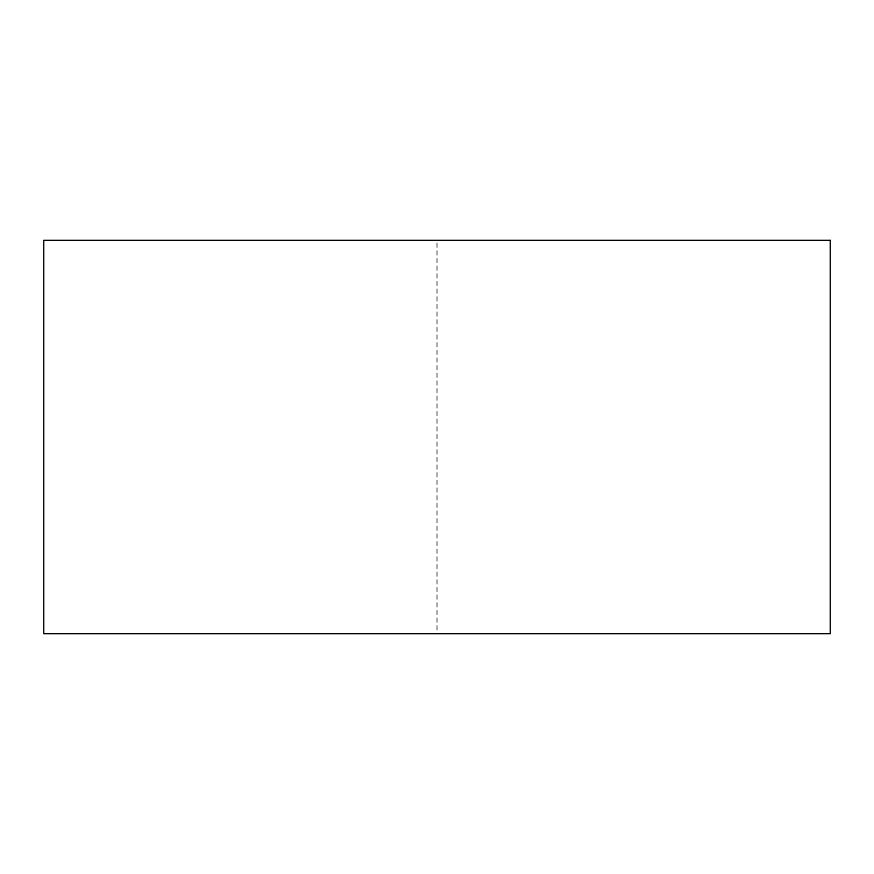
<?xml version="1.0" encoding="UTF-8"?>
<svg xmlns="http://www.w3.org/2000/svg" width="874" height="874" viewBox="0 0 874 874"><rect width="100%" height="100%" fill="white"/><g stroke="black" fill="none" stroke-linecap="round" stroke-linejoin="round"><path stroke-width="0.66" stroke-dasharray="4.37 3.28" d="M437 243.081L437 632.284"/><path stroke-width="1.31" d="M830.3 240.35L43.7 240.35L43.7 633.65L830.3 633.65L830.3 240.35"/></g></svg>
